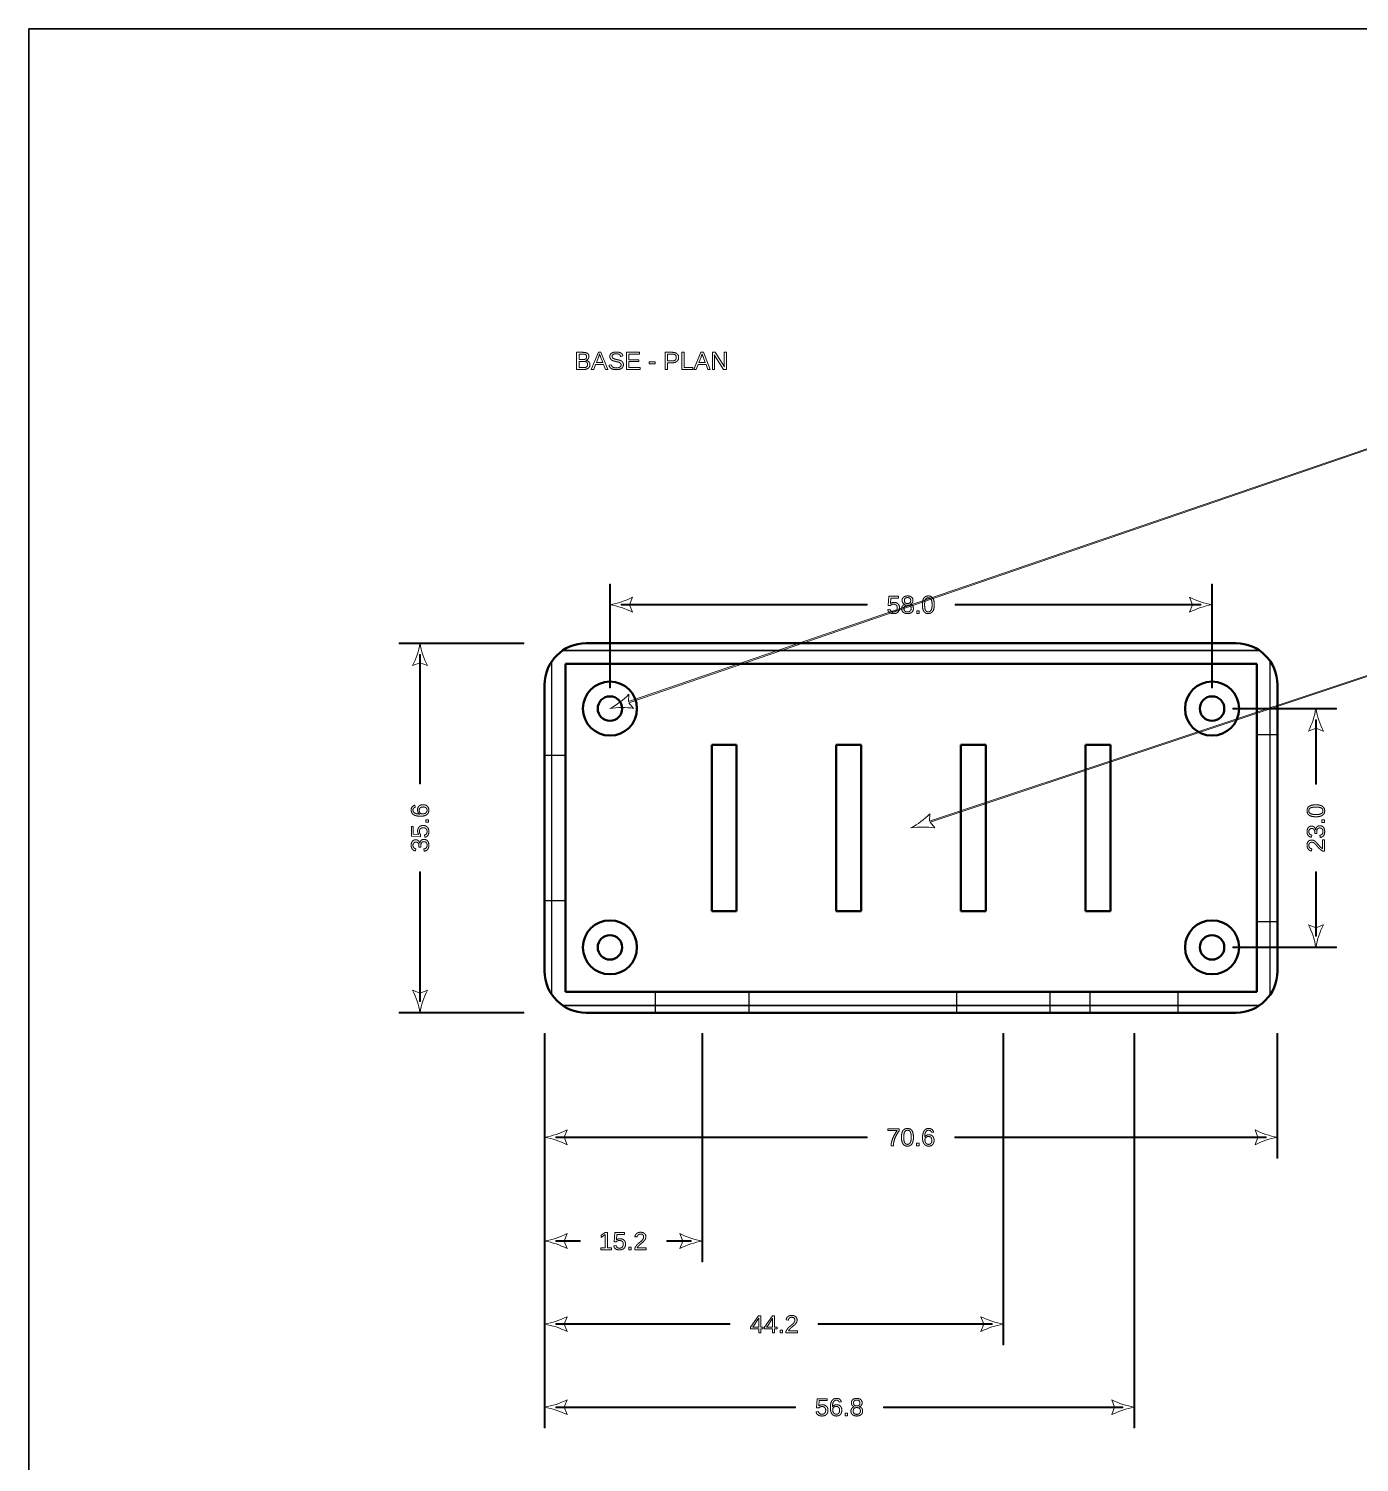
# Model space of a CAD drawing. Header units: millimetres. Extents: x 10 to 414, y 10 to 287.
# Drawn here: x 10 to 138.2, y 148.9 to 287 of the extents above; entities that cross this region are included whole.
import ezdxf

# ---------------------------------------------------------------- set-up
doc = ezdxf.new("R2010")
doc.units = ezdxf.units.MM
for name, color, linetype, lineweight in [('border', 7, 'Continuous', 35), ('dimensions', 7, 'Continuous', 13), ('hidden', 7, 'Continuous', 25), ('part', 7, 'Continuous', 50)]:
    doc.layers.add(name, color=color, linetype=linetype, lineweight=lineweight)

msp = doc.modelspace()

# ---------------------------------------------------------------- linework, layer by layer
at = {"layer": 'border'}
for p, q in [((10, 287), (10, 10)), ((410, 287), (10, 287))]:
    msp.add_line(p, q, dxfattribs=at)
at = {"layer": 'dimensions'}
for p, q in [((62.79, 255.82), (62.79, 254.17)), ((63.39, 255.82), (62.79, 255.82)), ((63.02, 255.65), (63.39, 255.65)), ((63.02, 255.12), (63.02, 255.65)), ((64.88, 255.82), (64.2, 254.17)), ((65.13, 255.82), (64.88, 255.82)), ((64.99, 255.62), (65, 255.66)), ((65, 255.66), (65.03, 255.56)), ((65.79, 254.17), (65.13, 255.82)), ((67.6, 255.82), (67.6, 254.17)), ((68.85, 255.82), (67.6, 255.82)), ((67.82, 255.64), (68.85, 255.64)), ((67.82, 255.11), (67.82, 255.64)), ((68.85, 255.64), (68.85, 255.82)), ((71.33, 255.82), (71.33, 254.17)), ((72.02, 255.82), (71.33, 255.82)), ((71.55, 255.65), (72, 255.65)), ((71.55, 254.99), (71.55, 255.65)), ((72.93, 255.82), (72.93, 254.17)), ((73.15, 255.82), (72.93, 255.82)), ((73.15, 254.36), (73.15, 255.82)), ((74.75, 255.82), (74.07, 254.17)), ((75, 255.82), (74.75, 255.82)), ((74.86, 255.62), (74.87, 255.66)), ((74.87, 255.66), (74.9, 255.56)), ((75.66, 254.17), (75, 255.82)), ((75.87, 255.82), (75.87, 254.17)), ((76.13, 255.82), (75.87, 255.82)), ((76.05, 255.58), (76.94, 254.17)), ((76.06, 255.47), (76.05, 255.58)), ((77.02, 254.41), (76.13, 255.82)), ((77, 255.82), (77, 254.74)), ((77.21, 255.82), (77, 255.82)), ((77.21, 254.17), (77.21, 255.82)), ((62.79, 254.17), (63.46, 254.17)), ((63.39, 255.12), (63.02, 255.12)), ((63.02, 254.95), (63.43, 254.95)), ((63.02, 254.35), (63.02, 254.95)), ((63.45, 254.35), (63.02, 254.35)), ((64.2, 254.17), (64.43, 254.17)), ((64.43, 254.17), (64.62, 254.66)), ((64.62, 254.66), (65.38, 254.66)), ((64.69, 254.83), (64.9, 255.37)), ((65.31, 254.83), (64.69, 254.83)), ((65.1, 255.38), (65.31, 254.83)), ((65.38, 254.66), (65.57, 254.17)), ((65.57, 254.17), (65.79, 254.17)), ((66.12, 254.61), (65.91, 254.57)), ((67.03, 255.43), (67.25, 255.47)), ((67.6, 254.17), (68.9, 254.17)), ((68.78, 255.11), (67.82, 255.11)), ((67.82, 254.93), (68.78, 254.93)), ((67.82, 254.36), (67.82, 254.93)), ((68.9, 254.36), (67.82, 254.36)), ((68.78, 254.93), (68.78, 255.11)), ((68.9, 254.17), (68.9, 254.36)), ((69.77, 254.91), (69.77, 254.72)), ((70.36, 254.91), (69.77, 254.91)), ((69.77, 254.72), (70.36, 254.72)), ((70.36, 254.72), (70.36, 254.91)), ((71.33, 254.17), (71.55, 254.17)), ((72.01, 254.99), (71.55, 254.99)), ((71.55, 254.82), (72.04, 254.82)), ((71.55, 254.17), (71.55, 254.82)), ((72.93, 254.17), (73.99, 254.17)), ((73.99, 254.36), (73.15, 254.36)), ((73.99, 254.17), (73.99, 254.36)), ((74.07, 254.17), (74.3, 254.17)), ((74.3, 254.17), (74.49, 254.66)), ((74.49, 254.66), (75.25, 254.66)), ((74.56, 254.83), (74.77, 255.37)), ((75.18, 254.83), (74.56, 254.83)), ((74.97, 255.38), (75.18, 254.83)), ((75.25, 254.66), (75.44, 254.17)), ((75.44, 254.17), (75.66, 254.17)), ((75.87, 254.17), (76.07, 254.17)), ((76.07, 255.27), (76.06, 255.47)), ((76.07, 254.17), (76.07, 255.27)), ((76.94, 254.17), (77.21, 254.17)), ((154.98, 252.05), (67.79, 222.17)), ((67.82, 222.07), (155.02, 251.95)), ((66.05, 233.5), (65.95, 233.5)), ((65.95, 233.5), (65.95, 223.5)), ((66.05, 223.5), (66.05, 233.5)), ((124.05, 233.5), (123.95, 233.5)), ((123.95, 233.5), (123.95, 223.5)), ((124.05, 223.5), (124.05, 233.5)), ((67.89, 231.5), (68.16, 232.22)), ((92.86, 232.32), (92.81, 231.44)), ((93.8, 232.32), (92.86, 232.32)), ((93.02, 231.62), (93.05, 232.15)), ((93.05, 232.15), (93.8, 232.15)), ((93.8, 232.15), (93.8, 232.32)), ((121.84, 232.22), (122.11, 231.5)), ((67.08, 231.55), (67.08, 231.45)), ((90.76, 231.55), (67.08, 231.55)), ((67.08, 231.45), (90.76, 231.45)), ((68.16, 230.78), (67.89, 231.5)), ((90.76, 231.45), (90.76, 231.55)), ((92.97, 231.07), (92.76, 231.04)), ((92.81, 231.44), (93.01, 231.44)), ((94.43, 231.54), (94.43, 231.54)), ((94.89, 231.54), (94.89, 231.54)), ((95.55, 230.93), (95.55, 230.67)), ((95.78, 230.93), (95.55, 230.93)), ((95.55, 230.67), (95.78, 230.67)), ((95.78, 230.67), (95.78, 230.93)), ((99.24, 231.55), (99.24, 231.45)), ((122.92, 231.55), (99.24, 231.55)), ((99.24, 231.45), (122.92, 231.45)), ((122.11, 231.5), (121.84, 230.78)), ((122.92, 231.45), (122.92, 231.55)), ((154.98, 230.05), (96.79, 210.65)), ((96.83, 210.56), (155.02, 229.95)), ((57.7, 227.85), (45.7, 227.85)), ((45.7, 227.85), (45.7, 227.75)), ((45.7, 227.75), (57.7, 227.75)), ((47.75, 226.72), (47.65, 226.72)), ((47.65, 226.72), (47.65, 214.24)), ((47.75, 214.24), (47.75, 226.72)), ((57.7, 227.75), (57.7, 227.85)), ((46.98, 225.64), (47.7, 225.91)), ((47.7, 225.91), (48.42, 225.64)), ((65.95, 223.5), (66.05, 223.5)), ((67.79, 222.17), (67.81, 222.88)), ((123.95, 223.5), (124.05, 223.5)), ((68.28, 221.52), (67.82, 222.07)), ((126, 221.55), (126, 221.45)), ((136, 221.55), (126, 221.55)), ((126, 221.45), (136, 221.45)), ((136, 221.45), (136, 221.55)), ((133.28, 219.34), (134, 219.61)), ((134.05, 220.42), (133.95, 220.42)), ((133.95, 220.42), (133.95, 214.23)), ((134, 219.61), (134.72, 219.34)), ((134.05, 214.23), (134.05, 220.42)), ((47.65, 214.24), (47.75, 214.24)), ((133.95, 214.23), (134.05, 214.23)), ((47.22, 211.99), (47.19, 212.19)), ((96.79, 210.65), (96.82, 211.37)), ((46.88, 210.14), (46.88, 209.21)), ((47.05, 210.14), (46.88, 210.14)), ((47.05, 209.4), (47.05, 210.14)), ((48.27, 210.79), (48.27, 210.56)), ((48.53, 210.79), (48.27, 210.79)), ((48.27, 210.56), (48.53, 210.56)), ((48.53, 210.56), (48.53, 210.79)), ((97.28, 210), (96.83, 210.56)), ((134.57, 210.77), (134.57, 210.54)), ((134.83, 210.77), (134.57, 210.77)), ((134.57, 210.54), (134.83, 210.54)), ((134.83, 210.54), (134.83, 210.77)), ((46.88, 209.21), (47.76, 209.15)), ((47.58, 209.37), (47.05, 209.4)), ((47.76, 209.15), (47.76, 209.36)), ((48.13, 209.32), (48.16, 209.1)), ((133.58, 209.11), (133.6, 209.32)), ((133.89, 209.59), (133.89, 209.47)), ((133.89, 209.47), (134.08, 209.47)), ((133.98, 209.82), (133.98, 209.82)), ((134.08, 209.47), (134.08, 209.59)), ((134.38, 209.3), (134.4, 209.08)), ((134.65, 208.87), (134.65, 208)), ((134.83, 208.87), (134.65, 208.87)), ((134.83, 207.77), (134.83, 208.87)), ((47.28, 207.79), (47.3, 208)), ((47.59, 208.27), (47.59, 208.16)), ((47.59, 208.16), (47.78, 208.16)), ((47.68, 208.51), (47.68, 208.51)), ((47.78, 208.16), (47.78, 208.28)), ((48.08, 207.98), (48.1, 207.76)), ((133.58, 207.78), (133.6, 208)), ((134.68, 207.77), (134.83, 207.77)), ((47.75, 205.76), (47.65, 205.76)), ((47.65, 205.76), (47.65, 193.28)), ((47.75, 193.28), (47.75, 205.76)), ((134.05, 205.77), (133.95, 205.77)), ((133.95, 205.77), (133.95, 199.58)), ((134.05, 199.58), (134.05, 205.77)), ((134, 200.39), (133.28, 200.66)), ((134.72, 200.66), (134, 200.39)), ((133.95, 199.58), (134.05, 199.58)), ((126, 198.55), (126, 198.45)), ((136, 198.55), (126, 198.55)), ((126, 198.45), (136, 198.45)), ((136, 198.45), (136, 198.55)), ((47.7, 194.09), (46.98, 194.36)), ((48.42, 194.36), (47.7, 194.09)), ((57.7, 192.25), (45.7, 192.25)), ((45.7, 192.25), (45.7, 192.15)), ((45.7, 192.15), (57.7, 192.15)), ((47.65, 193.28), (47.75, 193.28)), ((57.7, 192.15), (57.7, 192.25)), ((59.75, 190.2), (59.65, 190.2)), ((59.65, 190.2), (59.65, 178.2)), ((59.75, 190.2), (59.65, 190.2)), ((59.65, 190.2), (59.65, 168.2)), ((59.75, 190.2), (59.65, 190.2)), ((59.65, 190.2), (59.65, 160.2)), ((59.75, 190.2), (59.65, 190.2)), ((59.65, 190.2), (59.65, 152.2)), ((59.75, 178.2), (59.75, 190.2)), ((59.75, 168.2), (59.75, 190.2)), ((59.75, 160.2), (59.75, 190.2)), ((59.75, 152.2), (59.75, 190.2)), ((74.95, 190.2), (74.85, 190.2)), ((74.85, 190.2), (74.85, 168.2)), ((74.95, 168.2), (74.95, 190.2)), ((103.95, 190.2), (103.85, 190.2)), ((103.85, 190.2), (103.85, 160.2)), ((103.95, 160.2), (103.95, 190.2)), ((116.55, 190.2), (116.45, 190.2)), ((116.45, 190.2), (116.45, 152.2)), ((116.55, 152.2), (116.55, 190.2)), ((130.35, 190.2), (130.25, 190.2)), ((130.25, 190.2), (130.25, 178.2)), ((130.35, 178.2), (130.35, 190.2)), ((92.78, 181.02), (92.78, 180.85)), ((93.87, 181.02), (92.78, 181.02)), ((93.87, 180.85), (93.87, 181.02)), ((60.78, 180.25), (60.78, 180.15)), ((90.78, 180.25), (60.78, 180.25)), ((60.78, 180.15), (90.78, 180.15)), ((61.59, 180.2), (61.86, 180.92)), ((61.86, 179.48), (61.59, 180.2)), ((90.78, 180.15), (90.78, 180.25)), ((92.78, 180.85), (93.67, 180.85)), ((95.54, 179.63), (95.54, 179.37)), ((95.77, 179.63), (95.54, 179.63)), ((95.77, 179.37), (95.77, 179.63)), ((96.97, 180.68), (97.18, 180.71)), ((99.22, 180.25), (99.22, 180.15)), ((129.22, 180.25), (99.22, 180.25)), ((99.22, 180.15), (129.22, 180.15)), ((128.14, 180.92), (128.41, 180.2)), ((128.41, 180.2), (128.14, 179.48)), ((129.22, 180.15), (129.22, 180.25)), ((59.65, 178.2), (59.75, 178.2)), ((93.08, 179.37), (93.3, 179.37)), ((95.54, 179.37), (95.77, 179.37)), ((130.25, 178.2), (130.35, 178.2)), ((60.78, 170.25), (60.78, 170.15)), ((63.12, 170.25), (60.78, 170.25)), ((60.78, 170.15), (63.12, 170.15)), ((61.59, 170.2), (61.86, 170.92)), ((61.86, 169.48), (61.59, 170.2)), ((63.12, 170.15), (63.12, 170.25)), ((65.55, 171.02), (65.16, 170.76)), ((65.16, 170.56), (65.54, 170.82)), ((65.16, 170.76), (65.16, 170.56)), ((65.54, 170.82), (65.54, 169.55)), ((65.75, 171.02), (65.55, 171.02)), ((65.75, 169.55), (65.75, 171.02)), ((66.47, 171.02), (66.41, 170.14)), ((66.41, 170.14), (66.62, 170.14)), ((67.41, 171.02), (66.47, 171.02)), ((66.63, 170.32), (66.66, 170.85)), ((66.66, 170.85), (67.41, 170.85)), ((67.41, 170.85), (67.41, 171.02)), ((68.4, 170.62), (68.62, 170.6)), ((71.48, 170.25), (71.48, 170.15)), ((73.82, 170.25), (71.48, 170.25)), ((71.48, 170.15), (73.82, 170.15)), ((72.74, 170.92), (73.01, 170.2)), ((73.01, 170.2), (72.74, 169.48)), ((73.82, 170.15), (73.82, 170.25)), ((65.12, 169.55), (65.12, 169.37)), ((65.54, 169.55), (65.12, 169.55)), ((65.12, 169.37), (66.15, 169.37)), ((66.15, 169.55), (65.75, 169.55)), ((66.15, 169.37), (66.15, 169.55)), ((66.58, 169.77), (66.36, 169.74)), ((67.82, 169.63), (67.82, 169.37)), ((68.05, 169.63), (67.82, 169.63)), ((67.82, 169.37), (68.05, 169.37)), ((68.05, 169.37), (68.05, 169.63)), ((68.39, 169.52), (68.39, 169.37)), ((68.39, 169.37), (69.48, 169.37)), ((69.48, 169.55), (68.62, 169.55)), ((69.48, 169.37), (69.48, 169.55)), ((59.65, 168.2), (59.75, 168.2)), ((74.85, 168.2), (74.95, 168.2)), ((80.31, 163.01), (79.55, 161.9)), ((80.53, 163.01), (80.31, 163.01)), ((80.53, 161.9), (80.53, 163.01)), ((81.64, 163.01), (80.89, 161.9)), ((81.86, 163.01), (81.64, 163.01)), ((81.86, 161.9), (81.86, 163.01)), ((60.78, 162.25), (60.78, 162.15)), ((77.55, 162.25), (60.78, 162.25)), ((60.78, 162.15), (77.55, 162.15)), ((61.59, 162.2), (61.86, 162.92)), ((61.86, 161.48), (61.59, 162.2)), ((77.55, 162.15), (77.55, 162.25)), ((79.55, 161.9), (79.55, 161.74)), ((79.55, 161.74), (80.33, 161.74)), ((79.75, 161.9), (79.77, 161.93)), ((80.33, 161.9), (79.75, 161.9)), ((79.77, 161.93), (79.83, 162.01)), ((79.83, 162.01), (80.25, 162.64)), ((80.33, 162.78), (80.33, 161.9)), ((80.33, 161.74), (80.33, 161.36)), ((80.76, 161.9), (80.53, 161.9)), ((80.53, 161.74), (80.76, 161.74)), ((80.53, 161.36), (80.53, 161.74)), ((80.76, 161.74), (80.76, 161.9)), ((80.89, 161.9), (80.89, 161.74)), ((80.89, 161.74), (81.67, 161.74)), ((81.08, 161.9), (81.1, 161.93)), ((81.67, 161.9), (81.08, 161.9)), ((81.1, 161.93), (81.16, 162.01)), ((81.16, 162.01), (81.59, 162.64)), ((81.67, 162.78), (81.67, 161.9)), ((81.67, 161.74), (81.67, 161.36)), ((82.1, 161.9), (81.86, 161.9)), ((81.86, 161.74), (82.1, 161.74)), ((81.86, 161.36), (81.86, 161.74)), ((82.1, 161.74), (82.1, 161.9)), ((82.39, 161.62), (82.39, 161.36)), ((82.61, 161.62), (82.39, 161.62)), ((82.61, 161.36), (82.61, 161.62)), ((82.96, 162.61), (83.18, 162.59)), ((86.05, 162.25), (86.05, 162.15)), ((102.82, 162.25), (86.05, 162.25)), ((86.05, 162.15), (102.82, 162.15)), ((101.74, 162.92), (102.01, 162.2)), ((102.01, 162.2), (101.74, 161.48)), ((102.82, 162.15), (102.82, 162.25)), ((80.33, 161.36), (80.53, 161.36)), ((81.67, 161.36), (81.86, 161.36)), ((82.39, 161.36), (82.61, 161.36)), ((82.95, 161.51), (82.95, 161.36)), ((82.95, 161.36), (84.05, 161.36)), ((84.05, 161.54), (83.19, 161.54)), ((84.05, 161.36), (84.05, 161.54)), ((59.65, 160.2), (59.75, 160.2)), ((103.85, 160.2), (103.95, 160.2)), ((61.59, 154.2), (61.86, 154.92)), ((85.97, 155.02), (85.91, 154.14)), ((86.91, 155.02), (85.97, 155.02)), ((86.13, 154.32), (86.16, 154.85)), ((86.16, 154.85), (86.91, 154.85)), ((86.91, 154.85), (86.91, 155.02)), ((88.09, 154.68), (88.29, 154.71)), ((114.34, 154.92), (114.61, 154.2)), ((60.78, 154.25), (60.78, 154.15)), ((83.86, 154.25), (60.78, 154.25)), ((60.78, 154.15), (83.86, 154.15)), ((61.86, 153.48), (61.59, 154.2)), ((83.86, 154.15), (83.86, 154.25)), ((86.08, 153.77), (85.86, 153.74)), ((85.91, 154.14), (86.12, 154.14)), ((88.66, 153.63), (88.66, 153.37)), ((88.89, 153.63), (88.66, 153.63)), ((88.66, 153.37), (88.89, 153.37)), ((88.89, 153.37), (88.89, 153.63)), ((89.54, 154.24), (89.54, 154.24)), ((90, 154.24), (90, 154.24)), ((92.34, 154.25), (92.34, 154.15)), ((115.42, 154.25), (92.34, 154.25)), ((92.34, 154.15), (115.42, 154.15)), ((114.61, 154.2), (114.34, 153.48)), ((115.42, 154.15), (115.42, 154.25)), ((59.65, 152.2), (59.75, 152.2)), ((116.45, 152.2), (116.55, 152.2))]:
    msp.add_line(p, q, dxfattribs=at)
for centre, start, end in [((64.8, 238.7), -80.5377, -62.5924), ((125.2, 238.7), -117.4076, -99.4623), ((64.8, 224.3), 62.5924, 80.5377), ((125.2, 224.3), 99.4623, 117.4076), ((40.5, 229), -27.4076, -9.4623), ((54.9, 229), -170.5377, -152.5924), ((62.53, 227.92), -61.6213, -43.676), ((67.2, 214.3), 81.5088, 99.4541), ((126.8, 222.7), -27.4076, -9.4623), ((141.2, 222.7), -170.5377, -152.5924), ((91.58, 216.45), -62.1027, -44.1575), ((96.14, 202.79), 81.0274, 98.9726), ((126.8, 197.3), 9.4623, 27.4076), ((141.2, 197.3), 152.5924, 170.5377), ((40.5, 191), 9.4623, 27.4076), ((54.9, 191), 152.5924, 170.5377), ((58.5, 187.4), -80.5377, -62.5924), ((58.5, 173), 62.5924, 80.5377), ((131.5, 187.4), -117.4076, -99.4623), ((131.5, 173), 99.4623, 117.4076), ((58.5, 177.4), -80.5377, -62.5924), ((58.5, 163), 62.5924, 80.5377), ((76.1, 177.4), -117.4076, -99.4623), ((76.1, 163), 99.4623, 117.4076), ((58.5, 169.4), -80.5377, -62.5924), ((58.5, 155), 62.5924, 80.5377), ((105.1, 169.4), -117.4076, -99.4623), ((105.1, 155), 99.4623, 117.4076), ((58.5, 161.4), -80.5377, -62.5924), ((117.7, 161.4), -117.4076, -99.4623), ((58.5, 147), 62.5924, 80.5377), ((117.7, 147), 99.4623, 117.4076)]:
    msp.add_arc(centre, 7.3, start, end, dxfattribs=at)
for points in [[(63.39, 255.82), (63.97, 255.82), (63.97, 255.42)], [(63.66, 255.59), (63.57, 255.65), (63.39, 255.65)], [(63.75, 255.4), (63.75, 255.53), (63.66, 255.59)], [(64.99, 255.62), (64.96, 255.53), (64.9, 255.37)], [(65.1, 255.38), (65.06, 255.46), (65.03, 255.56)], [(65.98, 255.41), (65.98, 255.62), (66.15, 255.73)], [(66.15, 255.73), (66.31, 255.85), (66.61, 255.85)], [(66.31, 255.62), (66.2, 255.55), (66.2, 255.42)], [(66.61, 255.68), (66.41, 255.68), (66.31, 255.62)], [(66.61, 255.85), (66.89, 255.85), (67.04, 255.76)], [(66.89, 255.62), (66.79, 255.68), (66.61, 255.68)], [(67.03, 255.43), (66.99, 255.56), (66.89, 255.62)], [(67.04, 255.76), (67.19, 255.68), (67.25, 255.47)], [(72.38, 255.33), (72.38, 255.65), (72, 255.65)], [(72.02, 255.82), (72.3, 255.82), (72.45, 255.69)], [(72.45, 255.69), (72.61, 255.56), (72.61, 255.33)], [(74.86, 255.62), (74.83, 255.53), (74.77, 255.37)], [(74.97, 255.38), (74.94, 255.46), (74.9, 255.56)], [(63.39, 255.12), (63.57, 255.12), (63.66, 255.19)], [(63.84, 254.66), (63.84, 254.95), (63.43, 254.95)], [(63.45, 254.35), (63.66, 254.35), (63.75, 254.43)], [(63.91, 254.3), (63.75, 254.17), (63.46, 254.17)], [(63.66, 255.19), (63.75, 255.26), (63.75, 255.4)], [(63.89, 255.18), (63.81, 255.08), (63.66, 255.04)], [(63.66, 255.04), (63.86, 255.02), (63.96, 254.91)], [(63.75, 254.43), (63.84, 254.51), (63.84, 254.66)], [(63.97, 255.42), (63.97, 255.28), (63.89, 255.18)], [(64.07, 254.64), (64.07, 254.42), (63.91, 254.3)], [(63.96, 254.91), (64.07, 254.8), (64.07, 254.64)], [(66.61, 254.15), (66, 254.15), (65.91, 254.57)], [(66.02, 255.24), (65.98, 255.32), (65.98, 255.41)], [(66.11, 255.12), (66.05, 255.17), (66.02, 255.24)], [(66.27, 255.02), (66.16, 255.07), (66.11, 255.12)], [(66.12, 254.61), (66.16, 254.46), (66.28, 254.39)], [(66.2, 255.42), (66.2, 255.34), (66.24, 255.29)], [(66.24, 255.29), (66.28, 255.24), (66.36, 255.21)], [(66.56, 254.94), (66.37, 254.98), (66.27, 255.02)], [(66.28, 254.39), (66.41, 254.32), (66.62, 254.32)], [(66.36, 255.21), (66.44, 255.17), (66.66, 255.12)], [(66.77, 254.89), (66.67, 254.91), (66.56, 254.94)], [(67.11, 254.28), (66.93, 254.15), (66.61, 254.15)], [(66.62, 254.32), (66.83, 254.32), (66.95, 254.4)], [(66.66, 255.12), (66.74, 255.11), (66.81, 255.09)], [(66.93, 254.83), (66.86, 254.87), (66.77, 254.89)], [(66.81, 255.09), (66.89, 255.07), (66.96, 255.05)], [(67.03, 254.75), (66.99, 254.8), (66.93, 254.83)], [(66.95, 254.4), (67.07, 254.47), (67.07, 254.62)], [(66.96, 255.05), (67.03, 255.02), (67.09, 254.99)], [(67.07, 254.62), (67.07, 254.7), (67.03, 254.75)], [(67.09, 254.99), (67.15, 254.95), (67.19, 254.9)], [(67.29, 254.63), (67.29, 254.4), (67.11, 254.28)], [(67.19, 254.9), (67.24, 254.85), (67.26, 254.79)], [(67.26, 254.79), (67.29, 254.72), (67.29, 254.63)], [(72.01, 254.99), (72.38, 254.99), (72.38, 255.33)], [(72.45, 254.96), (72.3, 254.82), (72.04, 254.82)], [(72.61, 255.33), (72.61, 255.09), (72.45, 254.96)], [(77.02, 254.41), (77, 254.64), (77, 254.74)], [(94.14, 231.93), (94.14, 232.12), (94.28, 232.23)], [(94.28, 232.23), (94.42, 232.35), (94.66, 232.35)], [(94.43, 232.12), (94.36, 232.05), (94.36, 231.91)], [(94.66, 232.19), (94.51, 232.19), (94.43, 232.12)], [(94.66, 232.35), (94.91, 232.35), (95.05, 232.23)], [(94.97, 231.91), (94.97, 232.19), (94.66, 232.19)], [(95.05, 232.23), (95.19, 232.12), (95.19, 231.92)], [(96.09, 231.5), (96.09, 231.93), (96.23, 232.14)], [(96.23, 232.14), (96.37, 232.35), (96.67, 232.35)], [(96.67, 232.18), (96.48, 232.18), (96.39, 232.02)], [(96.67, 232.35), (96.96, 232.35), (97.1, 232.14)], [(96.94, 232.02), (96.86, 232.18), (96.67, 232.18)], [(97.1, 232.14), (97.24, 231.92), (97.24, 231.5)], [(92.94, 230.75), (92.8, 230.85), (92.76, 231.04)], [(93.31, 230.65), (93.08, 230.65), (92.94, 230.75)], [(92.97, 231.07), (93.04, 230.82), (93.32, 230.82)], [(93.16, 231.53), (93.09, 231.5), (93.01, 231.44)], [(93.02, 231.62), (93.16, 231.73), (93.36, 231.73)], [(93.32, 231.56), (93.24, 231.56), (93.16, 231.53)], [(93.74, 230.8), (93.59, 230.65), (93.31, 230.65)], [(93.58, 231.46), (93.48, 231.56), (93.32, 231.56)], [(93.32, 230.82), (93.49, 230.82), (93.58, 230.93)], [(93.36, 231.73), (93.61, 231.73), (93.75, 231.58)], [(93.68, 231.21), (93.68, 231.36), (93.58, 231.46)], [(93.58, 230.93), (93.68, 231.03), (93.68, 231.21)], [(93.9, 231.21), (93.9, 230.95), (93.74, 230.8)], [(93.75, 231.58), (93.9, 231.44), (93.9, 231.21)], [(94.1, 231.13), (94.1, 231.29), (94.19, 231.4)], [(94.25, 230.78), (94.1, 230.9), (94.1, 231.13)], [(94.22, 231.68), (94.14, 231.78), (94.14, 231.93)], [(94.19, 231.4), (94.29, 231.51), (94.43, 231.54)], [(94.43, 231.54), (94.3, 231.57), (94.22, 231.68)], [(94.67, 230.65), (94.4, 230.65), (94.25, 230.78)], [(94.41, 231.38), (94.32, 231.3), (94.32, 231.15)], [(94.32, 231.15), (94.32, 230.81), (94.67, 230.81)], [(94.36, 231.91), (94.36, 231.77), (94.44, 231.7)], [(94.66, 231.46), (94.5, 231.46), (94.41, 231.38)], [(94.44, 231.7), (94.52, 231.62), (94.66, 231.62)], [(94.66, 231.62), (94.81, 231.62), (94.89, 231.69)], [(94.92, 231.39), (94.83, 231.46), (94.66, 231.46)], [(94.67, 230.81), (94.84, 230.81), (94.92, 230.89)], [(95.08, 230.78), (94.94, 230.65), (94.67, 230.65)], [(94.89, 231.69), (94.97, 231.76), (94.97, 231.91)], [(95.11, 231.68), (95.03, 231.57), (94.89, 231.54)], [(94.89, 231.54), (95.05, 231.51), (95.14, 231.41)], [(95.01, 231.15), (95.01, 231.31), (94.92, 231.39)], [(94.92, 230.89), (95.01, 230.97), (95.01, 231.15)], [(95.23, 231.13), (95.23, 230.91), (95.08, 230.78)], [(95.19, 231.92), (95.19, 231.78), (95.11, 231.68)], [(95.14, 231.41), (95.23, 231.3), (95.23, 231.13)], [(96.24, 230.87), (96.09, 231.08), (96.09, 231.5)], [(96.66, 230.65), (96.38, 230.65), (96.24, 230.87)], [(96.39, 232.02), (96.31, 231.86), (96.31, 231.5)], [(96.31, 231.5), (96.31, 231.15), (96.39, 230.99)], [(96.39, 230.99), (96.48, 230.82), (96.67, 230.82)], [(97.09, 230.87), (96.95, 230.65), (96.66, 230.65)], [(96.67, 230.82), (96.85, 230.82), (96.94, 230.99)], [(97.03, 231.5), (97.03, 231.86), (96.94, 232.02)], [(96.94, 230.99), (97.03, 231.16), (97.03, 231.5)], [(97.24, 231.5), (97.24, 231.09), (97.09, 230.87)], [(46.85, 211.72), (46.85, 212.09), (47.19, 212.19)], [(47.08, 211.28), (46.85, 211.44), (46.85, 211.72)], [(47.22, 211.99), (47.02, 211.93), (47.02, 211.72)], [(47.02, 211.72), (47.02, 211.54), (47.19, 211.44)], [(47.19, 211.44), (47.36, 211.34), (47.68, 211.34)], [(47.46, 211.74), (47.46, 211.97), (47.6, 212.1)], [(47.51, 211.5), (47.46, 211.61), (47.46, 211.74)], [(47.68, 211.34), (47.57, 211.4), (47.51, 211.5)], [(47.6, 212.1), (47.74, 212.24), (47.99, 212.24)], [(47.72, 211.93), (47.62, 211.85), (47.62, 211.69)], [(47.62, 211.69), (47.62, 211.54), (47.71, 211.45)], [(47.71, 211.45), (47.79, 211.36), (47.94, 211.36)], [(48, 212.02), (47.82, 212.02), (47.72, 211.93)], [(47.94, 211.36), (48.14, 211.36), (48.26, 211.45)], [(47.99, 212.24), (48.25, 212.24), (48.4, 212.1)], [(48.28, 211.94), (48.17, 212.02), (48, 212.02)], [(48.26, 211.45), (48.38, 211.55), (48.38, 211.7)], [(48.38, 211.7), (48.38, 211.85), (48.28, 211.94)], [(48.55, 211.7), (48.55, 211.43), (48.34, 211.28)], [(48.4, 212.1), (48.55, 211.95), (48.55, 211.7)], [(133.15, 211.66), (133.15, 211.95), (133.36, 212.09)], [(133.36, 211.22), (133.15, 211.36), (133.15, 211.66)], [(133.48, 211.93), (133.32, 211.85), (133.32, 211.66)], [(133.32, 211.66), (133.32, 211.46), (133.48, 211.38)], [(133.36, 212.09), (133.58, 212.23), (134, 212.23)], [(134, 212.01), (133.64, 212.01), (133.48, 211.93)], [(133.48, 211.38), (133.64, 211.29), (134, 211.29)], [(134, 212.23), (134.41, 212.23), (134.63, 212.08)], [(134.51, 211.93), (134.34, 212.01), (134, 212.01)], [(134, 211.29), (134.35, 211.29), (134.51, 211.38)], [(134.68, 211.65), (134.68, 211.84), (134.51, 211.93)], [(134.51, 211.38), (134.68, 211.47), (134.68, 211.65)], [(134.63, 212.08), (134.85, 211.94), (134.85, 211.65)], [(134.85, 211.65), (134.85, 211.37), (134.63, 211.22)], [(47.74, 211.13), (47.31, 211.13), (47.08, 211.28)], [(47.47, 209.71), (47.47, 209.95), (47.62, 210.1)], [(47.62, 210.1), (47.76, 210.24), (47.99, 210.24)], [(48.34, 211.28), (48.13, 211.13), (47.74, 211.13)], [(47.99, 210.02), (47.84, 210.02), (47.74, 209.92)], [(47.99, 210.24), (48.25, 210.24), (48.4, 210.08)], [(48.27, 209.93), (48.17, 210.02), (47.99, 210.02)], [(48.4, 210.08), (48.55, 209.93), (48.55, 209.65)], [(133.15, 209.65), (133.15, 209.89), (133.27, 210.03)], [(133.27, 210.03), (133.38, 210.17), (133.59, 210.17)], [(134, 211.08), (133.57, 211.08), (133.36, 211.22)], [(133.61, 209.95), (133.48, 209.95), (133.4, 209.87)], [(133.59, 210.17), (133.75, 210.17), (133.84, 210.08)], [(133.82, 209.86), (133.74, 209.95), (133.61, 209.95)], [(133.84, 210.08), (133.94, 209.99), (133.98, 209.82)], [(133.98, 209.82), (134, 210.01), (134.11, 210.11)], [(134.63, 211.22), (134.42, 211.08), (134, 211.08)], [(134.11, 210.11), (134.21, 210.22), (134.37, 210.22)], [(134.36, 210), (134.23, 210), (134.15, 209.89)], [(134.6, 209.91), (134.52, 210), (134.36, 210)], [(134.37, 210.22), (134.6, 210.22), (134.72, 210.07)], [(134.72, 210.07), (134.85, 209.92), (134.85, 209.65)], [(46.85, 208.33), (46.85, 208.58), (46.97, 208.72)], [(46.97, 208.72), (47.08, 208.86), (47.29, 208.86)], [(47.1, 208.56), (47.02, 208.48), (47.02, 208.33)], [(47.31, 208.64), (47.18, 208.64), (47.1, 208.56)], [(47.29, 208.86), (47.45, 208.86), (47.54, 208.77)], [(47.52, 208.54), (47.44, 208.64), (47.31, 208.64)], [(47.58, 209.37), (47.47, 209.5), (47.47, 209.71)], [(47.54, 208.77), (47.64, 208.68), (47.68, 208.51)], [(47.74, 209.92), (47.64, 209.83), (47.64, 209.66)], [(47.64, 209.66), (47.64, 209.58), (47.67, 209.5)], [(47.67, 209.5), (47.7, 209.43), (47.76, 209.36)], [(47.68, 208.51), (47.7, 208.69), (47.81, 208.8)], [(47.85, 208.58), (47.78, 208.47), (47.78, 208.28)], [(47.81, 208.8), (47.91, 208.9), (48.07, 208.9)], [(48.06, 208.68), (47.93, 208.68), (47.85, 208.58)], [(48.3, 208.59), (48.22, 208.68), (48.06, 208.68)], [(48.07, 208.9), (48.3, 208.9), (48.42, 208.76)], [(48.13, 209.32), (48.38, 209.38), (48.38, 209.66)], [(48.45, 209.28), (48.35, 209.14), (48.16, 209.1)], [(48.38, 209.66), (48.38, 209.83), (48.27, 209.93)], [(48.38, 208.34), (48.38, 208.5), (48.3, 208.59)], [(48.42, 208.76), (48.55, 208.61), (48.55, 208.34)], [(48.55, 209.65), (48.55, 209.42), (48.45, 209.28)], [(133.26, 209.27), (133.15, 209.42), (133.15, 209.65)], [(133.15, 208.32), (133.15, 208.57), (133.27, 208.71)], [(133.58, 209.11), (133.38, 209.13), (133.26, 209.27)], [(133.27, 208.71), (133.39, 208.84), (133.6, 208.84)], [(133.4, 209.87), (133.32, 209.8), (133.32, 209.64)], [(133.32, 209.64), (133.32, 209.5), (133.4, 209.42)], [(133.4, 209.42), (133.47, 209.33), (133.6, 209.32)], [(133.61, 208.62), (133.47, 208.62), (133.4, 208.54)], [(133.6, 208.84), (133.7, 208.84), (133.79, 208.8)], [(133.79, 208.58), (133.71, 208.62), (133.61, 208.62)], [(133.79, 208.8), (133.89, 208.75), (133.98, 208.66)], [(133.94, 208.45), (133.87, 208.53), (133.79, 208.58)], [(133.89, 209.59), (133.89, 209.76), (133.82, 209.86)], [(133.98, 208.66), (134.08, 208.58), (134.28, 208.33)], [(134.15, 209.89), (134.08, 209.79), (134.08, 209.59)], [(134.38, 209.3), (134.68, 209.34), (134.68, 209.65)], [(134.74, 209.25), (134.62, 209.11), (134.4, 209.08)], [(134.68, 209.65), (134.68, 209.81), (134.6, 209.91)], [(134.85, 209.65), (134.85, 209.4), (134.74, 209.25)], [(46.96, 207.96), (46.85, 208.1), (46.85, 208.33)], [(47.28, 207.79), (47.08, 207.81), (46.96, 207.96)], [(47.02, 208.33), (47.02, 208.19), (47.1, 208.1)], [(47.1, 208.1), (47.17, 208.02), (47.3, 208)], [(47.59, 208.27), (47.59, 208.45), (47.52, 208.54)], [(48.08, 207.98), (48.38, 208.02), (48.38, 208.34)], [(48.44, 207.94), (48.32, 207.79), (48.1, 207.76)], [(48.55, 208.34), (48.55, 208.09), (48.44, 207.94)], [(133.27, 207.95), (133.15, 208.09), (133.15, 208.32)], [(133.58, 207.78), (133.38, 207.8), (133.27, 207.95)], [(133.4, 208.54), (133.32, 208.46), (133.32, 208.32)], [(133.32, 208.32), (133.32, 208.19), (133.4, 208.1)], [(133.4, 208.1), (133.47, 208.01), (133.6, 208)], [(134.09, 208.29), (134.02, 208.38), (133.94, 208.45)], [(134.25, 208.1), (134.16, 208.19), (134.09, 208.29)], [(134.44, 207.92), (134.33, 208), (134.25, 208.1)], [(134.28, 208.33), (134.39, 208.2), (134.48, 208.12)], [(134.68, 207.77), (134.54, 207.83), (134.44, 207.92)], [(134.48, 208.12), (134.56, 208.04), (134.65, 208)], [(94.22, 180.84), (94.36, 181.05), (94.66, 181.05)], [(94.66, 181.05), (94.95, 181.05), (95.09, 180.84)], [(96.27, 180.82), (96.42, 181.05), (96.7, 181.05)], [(96.7, 181.05), (97.08, 181.05), (97.18, 180.71)], [(93.08, 179.37), (93.08, 179.69), (93.22, 180.04)], [(93.22, 180.04), (93.35, 180.39), (93.67, 180.85)], [(93.36, 179.82), (93.3, 179.6), (93.3, 179.37)], [(93.51, 180.25), (93.41, 180.03), (93.36, 179.82)], [(93.87, 180.85), (93.62, 180.47), (93.51, 180.25)], [(94.08, 180.2), (94.08, 180.63), (94.22, 180.84)], [(94.23, 179.57), (94.08, 179.78), (94.08, 180.2)], [(94.65, 179.35), (94.37, 179.35), (94.23, 179.57)], [(94.38, 180.72), (94.3, 180.56), (94.3, 180.2)], [(94.3, 180.2), (94.3, 179.85), (94.38, 179.69)], [(94.66, 180.88), (94.47, 180.88), (94.38, 180.72)], [(94.38, 179.69), (94.47, 179.52), (94.66, 179.52)], [(95.09, 179.57), (94.94, 179.35), (94.65, 179.35)], [(94.93, 180.72), (94.85, 180.88), (94.66, 180.88)], [(94.66, 179.52), (94.84, 179.52), (94.93, 179.69)], [(95.02, 180.2), (95.02, 180.56), (94.93, 180.72)], [(94.93, 179.69), (95.02, 179.86), (95.02, 180.2)], [(95.09, 180.84), (95.23, 180.62), (95.23, 180.2)], [(95.23, 180.2), (95.23, 179.79), (95.09, 179.57)], [(96.11, 180.16), (96.11, 180.59), (96.27, 180.82)], [(96.26, 179.56), (96.11, 179.77), (96.11, 180.16)], [(96.69, 179.35), (96.41, 179.35), (96.26, 179.56)], [(96.42, 180.71), (96.32, 180.54), (96.32, 180.22)], [(96.32, 180.22), (96.38, 180.33), (96.49, 180.39)], [(96.44, 180.19), (96.34, 180.11), (96.34, 179.96)], [(96.34, 179.96), (96.34, 179.76), (96.44, 179.64)], [(96.7, 180.88), (96.52, 180.88), (96.42, 180.71)], [(96.67, 180.28), (96.53, 180.28), (96.44, 180.19)], [(96.44, 179.64), (96.53, 179.52), (96.68, 179.52)], [(96.49, 180.39), (96.59, 180.44), (96.72, 180.44)], [(96.92, 180.18), (96.83, 180.28), (96.67, 180.28)], [(96.68, 179.52), (96.83, 179.52), (96.92, 179.62)], [(96.97, 180.68), (96.91, 180.88), (96.7, 180.88)], [(96.72, 180.44), (96.95, 180.44), (97.09, 180.3)], [(97.01, 179.9), (97.01, 180.08), (96.92, 180.18)], [(96.92, 179.62), (97.01, 179.73), (97.01, 179.9)], [(97.22, 179.91), (97.22, 179.65), (97.08, 179.5)], [(97.09, 180.3), (97.22, 180.16), (97.22, 179.91)], [(97.08, 179.5), (96.94, 179.35), (96.69, 179.35)], [(66.77, 170.23), (66.69, 170.2), (66.62, 170.14)], [(66.63, 170.32), (66.77, 170.43), (66.97, 170.43)], [(66.93, 170.26), (66.84, 170.26), (66.77, 170.23)], [(67.19, 170.16), (67.09, 170.26), (66.93, 170.26)], [(66.97, 170.43), (67.21, 170.43), (67.36, 170.28)], [(67.28, 169.91), (67.28, 170.06), (67.19, 170.16)], [(67.19, 169.63), (67.28, 169.73), (67.28, 169.91)], [(67.5, 169.91), (67.5, 169.65), (67.35, 169.5)], [(67.36, 170.28), (67.5, 170.14), (67.5, 169.91)], [(68.4, 170.62), (68.42, 170.82), (68.57, 170.93)], [(68.54, 169.76), (68.62, 169.87), (68.72, 169.95)], [(68.57, 170.93), (68.71, 171.05), (68.94, 171.05)], [(68.72, 170.8), (68.63, 170.73), (68.62, 170.6)], [(68.94, 170.88), (68.81, 170.88), (68.72, 170.8)], [(68.72, 169.95), (68.81, 170.04), (68.91, 170.11)], [(68.95, 169.92), (68.82, 169.81), (68.74, 169.72)], [(68.91, 170.11), (69, 170.18), (69.07, 170.26)], [(68.94, 171.05), (69.19, 171.05), (69.32, 170.93)], [(69.16, 170.8), (69.08, 170.88), (68.94, 170.88)], [(69.28, 170.22), (69.2, 170.12), (68.95, 169.92)], [(69.07, 170.26), (69.15, 170.33), (69.19, 170.41)], [(69.24, 170.59), (69.24, 170.73), (69.16, 170.8)], [(69.19, 170.41), (69.24, 170.49), (69.24, 170.59)], [(69.41, 170.41), (69.37, 170.31), (69.28, 170.22)], [(69.32, 170.93), (69.46, 170.81), (69.46, 170.6)], [(69.46, 170.6), (69.46, 170.5), (69.41, 170.41)], [(66.54, 169.45), (66.4, 169.55), (66.36, 169.74)], [(66.92, 169.35), (66.69, 169.35), (66.54, 169.45)], [(66.58, 169.77), (66.64, 169.52), (66.92, 169.52)], [(66.92, 169.52), (67.09, 169.52), (67.19, 169.63)], [(67.35, 169.5), (67.19, 169.35), (66.92, 169.35)], [(68.39, 169.52), (68.45, 169.66), (68.54, 169.76)], [(68.74, 169.72), (68.66, 169.64), (68.62, 169.55)], [(83.13, 162.92), (83.28, 163.04), (83.5, 163.04)], [(83.5, 163.04), (83.75, 163.04), (83.89, 162.92)], [(80.3, 162.71), (80.27, 162.66), (80.25, 162.64)], [(80.33, 162.78), (80.33, 162.77), (80.3, 162.71)], [(81.63, 162.71), (81.6, 162.66), (81.59, 162.64)], [(81.67, 162.78), (81.66, 162.77), (81.63, 162.71)], [(82.95, 161.51), (83.01, 161.65), (83.1, 161.75)], [(82.96, 162.61), (82.99, 162.8), (83.13, 162.92)], [(83.1, 161.75), (83.19, 161.86), (83.28, 161.94)], [(83.28, 162.79), (83.19, 162.72), (83.18, 162.59)], [(83.3, 161.71), (83.22, 161.62), (83.19, 161.54)], [(83.5, 162.86), (83.37, 162.86), (83.28, 162.79)], [(83.28, 161.94), (83.38, 162.03), (83.47, 162.1)], [(83.52, 161.91), (83.38, 161.8), (83.3, 161.71)], [(83.47, 162.1), (83.56, 162.17), (83.64, 162.25)], [(83.73, 162.79), (83.65, 162.86), (83.5, 162.86)], [(83.85, 162.2), (83.76, 162.11), (83.52, 161.91)], [(83.64, 162.25), (83.71, 162.32), (83.76, 162.4)], [(83.81, 162.58), (83.81, 162.71), (83.73, 162.79)], [(83.76, 162.4), (83.81, 162.48), (83.81, 162.58)], [(83.98, 162.39), (83.93, 162.3), (83.85, 162.2)], [(83.89, 162.92), (84.02, 162.8), (84.02, 162.59)], [(84.02, 162.59), (84.02, 162.49), (83.98, 162.39)], [(87.23, 154.16), (87.23, 154.59), (87.38, 154.82)], [(87.38, 154.82), (87.53, 155.05), (87.82, 155.05)], [(87.53, 154.71), (87.43, 154.54), (87.43, 154.22)], [(87.81, 154.88), (87.63, 154.88), (87.53, 154.71)], [(88.09, 154.68), (88.02, 154.88), (87.81, 154.88)], [(87.82, 155.05), (88.19, 155.05), (88.29, 154.71)], [(89.25, 154.63), (89.25, 154.82), (89.39, 154.93)], [(89.39, 154.93), (89.53, 155.05), (89.77, 155.05)], [(89.54, 154.82), (89.46, 154.75), (89.46, 154.61)], [(89.77, 154.89), (89.62, 154.89), (89.54, 154.82)], [(89.77, 155.05), (90.01, 155.05), (90.15, 154.93)], [(90.08, 154.61), (90.08, 154.89), (89.77, 154.89)], [(90.15, 154.93), (90.29, 154.82), (90.29, 154.62)], [(86.04, 153.45), (85.9, 153.55), (85.86, 153.74)], [(86.42, 153.35), (86.19, 153.35), (86.04, 153.45)], [(86.08, 153.77), (86.14, 153.52), (86.42, 153.52)], [(86.27, 154.23), (86.19, 154.2), (86.12, 154.14)], [(86.13, 154.32), (86.27, 154.43), (86.47, 154.43)], [(86.43, 154.26), (86.34, 154.26), (86.27, 154.23)], [(86.42, 153.52), (86.59, 153.52), (86.69, 153.63)], [(86.85, 153.5), (86.69, 153.35), (86.42, 153.35)], [(86.69, 154.16), (86.59, 154.26), (86.43, 154.26)], [(86.47, 154.43), (86.71, 154.43), (86.86, 154.28)], [(86.78, 153.91), (86.78, 154.06), (86.69, 154.16)], [(86.69, 153.63), (86.78, 153.73), (86.78, 153.91)], [(87, 153.91), (87, 153.65), (86.85, 153.5)], [(86.86, 154.28), (87, 154.14), (87, 153.91)], [(87.37, 153.56), (87.23, 153.77), (87.23, 154.16)], [(87.8, 153.35), (87.52, 153.35), (87.37, 153.56)], [(87.43, 154.22), (87.49, 154.33), (87.6, 154.39)], [(87.55, 154.19), (87.46, 154.11), (87.46, 153.96)], [(87.46, 153.96), (87.46, 153.76), (87.55, 153.64)], [(87.79, 154.28), (87.64, 154.28), (87.55, 154.19)], [(87.55, 153.64), (87.64, 153.52), (87.79, 153.52)], [(87.6, 154.39), (87.7, 154.44), (87.84, 154.44)], [(88.03, 154.18), (87.94, 154.28), (87.79, 154.28)], [(87.79, 153.52), (87.94, 153.52), (88.03, 153.62)], [(88.19, 153.5), (88.05, 153.35), (87.8, 153.35)], [(87.84, 154.44), (88.06, 154.44), (88.2, 154.3)], [(88.12, 153.9), (88.12, 154.08), (88.03, 154.18)], [(88.03, 153.62), (88.12, 153.73), (88.12, 153.9)], [(88.33, 153.91), (88.33, 153.65), (88.19, 153.5)], [(88.2, 154.3), (88.33, 154.16), (88.33, 153.91)], [(89.21, 153.83), (89.21, 153.99), (89.3, 154.1)], [(89.36, 153.48), (89.21, 153.6), (89.21, 153.83)], [(89.33, 154.38), (89.25, 154.48), (89.25, 154.63)], [(89.3, 154.1), (89.39, 154.21), (89.54, 154.24)], [(89.54, 154.24), (89.4, 154.27), (89.33, 154.38)], [(89.77, 153.35), (89.51, 153.35), (89.36, 153.48)], [(89.52, 154.08), (89.43, 154), (89.43, 153.85)], [(89.43, 153.85), (89.43, 153.51), (89.78, 153.51)], [(89.46, 154.61), (89.46, 154.47), (89.54, 154.4)], [(89.77, 154.16), (89.61, 154.16), (89.52, 154.08)], [(89.54, 154.4), (89.62, 154.32), (89.77, 154.32)], [(89.77, 154.32), (89.92, 154.32), (90, 154.39)], [(90.02, 154.09), (89.93, 154.16), (89.77, 154.16)], [(90.19, 153.48), (90.04, 153.35), (89.77, 153.35)], [(89.78, 153.51), (89.95, 153.51), (90.03, 153.59)], [(90, 154.39), (90.08, 154.46), (90.08, 154.61)], [(90.22, 154.38), (90.14, 154.27), (90, 154.24)], [(90, 154.24), (90.16, 154.21), (90.25, 154.11)], [(90.12, 153.85), (90.12, 154.01), (90.02, 154.09)], [(90.03, 153.59), (90.12, 153.67), (90.12, 153.85)], [(90.34, 153.83), (90.34, 153.61), (90.19, 153.48)], [(90.29, 154.62), (90.29, 154.48), (90.22, 154.38)], [(90.25, 154.11), (90.34, 154), (90.34, 153.83)]]:
    msp.add_open_spline(points, degree=2, dxfattribs=at)
at = {"layer": 'hidden'}
for p, q in [((128.56, 227.1), (61.44, 227.1)), ((61.44, 227.1), (128.56, 227.1)), ((63.7, 227.8), (126.3, 227.8)), ((63.7, 227.8), (126.3, 227.8)), ((60.4, 193.94), (60.4, 226.06)), ((60.4, 193.94), (60.4, 226.06)), ((61.7, 194.2), (61.7, 225.8)), ((61.7, 225.8), (128.3, 225.8)), ((128.3, 194.2), (128.3, 225.8)), ((129.6, 193.94), (129.6, 226.06)), ((129.6, 193.94), (129.6, 226.06)), ((59.7, 196.2), (59.7, 223.8)), ((59.7, 223.8), (59.7, 196.2)), ((130.3, 196.2), (130.3, 223.8)), ((130.3, 223.8), (130.3, 196.2)), ((128.3, 219), (128.3, 201)), ((128.3, 219), (128.3, 201)), ((128.3, 219), (130.3, 219)), ((128.3, 219), (130.3, 219)), ((130.3, 219), (130.3, 201)), ((130.3, 219), (130.3, 201)), ((59.7, 217), (61.7, 217)), ((59.7, 217), (59.7, 203)), ((59.7, 217), (61.7, 217)), ((59.7, 217), (59.7, 203)), ((61.7, 217), (61.7, 203)), ((61.7, 217), (61.7, 203)), ((75.8, 202), (75.8, 218)), ((78.2, 218), (75.8, 218)), ((78.2, 202), (78.2, 218)), ((87.8, 202), (87.8, 218)), ((90.2, 218), (87.8, 218)), ((90.2, 202), (90.2, 218)), ((99.8, 202), (99.8, 218)), ((102.2, 218), (99.8, 218)), ((102.2, 202), (102.2, 218)), ((114.2, 218), (111.8, 218)), ((111.8, 202), (111.8, 218)), ((114.2, 202), (114.2, 218)), ((59.7, 203), (61.7, 203)), ((59.7, 203), (61.7, 203)), ((78.2, 202), (75.8, 202)), ((90.2, 202), (87.8, 202)), ((102.2, 202), (99.8, 202)), ((114.2, 202), (111.8, 202)), ((128.3, 201), (130.3, 201)), ((128.3, 201), (130.3, 201)), ((61.7, 194.2), (128.3, 194.2)), ((70.4, 194.2), (79.4, 194.2)), ((70.4, 194.2), (79.4, 194.2)), ((70.4, 192.9), (70.4, 194.2)), ((70.4, 192.2), (70.4, 194.2)), ((79.4, 192.9), (79.4, 194.2)), ((79.4, 192.2), (79.4, 194.2)), ((99.4, 194.2), (108.4, 194.2)), ((99.4, 194.2), (108.4, 194.2)), ((99.4, 192.9), (99.4, 194.2)), ((99.4, 192.2), (99.4, 194.2)), ((108.4, 192.9), (108.4, 194.2)), ((108.4, 192.2), (108.4, 194.2)), ((112.25, 194.2), (120.75, 194.2)), ((112.25, 194.2), (120.75, 194.2)), ((112.25, 192.2), (112.25, 194.2)), ((112.25, 192.2), (112.25, 194.2)), ((120.75, 192.2), (120.75, 194.2)), ((120.75, 192.2), (120.75, 194.2)), ((128.56, 192.9), (61.44, 192.9)), ((61.44, 192.9), (70.4, 192.9)), ((63.7, 192.2), (126.3, 192.2)), ((63.7, 192.2), (126.3, 192.2)), ((70.4, 192.9), (79.4, 192.9)), ((70.4, 192.2), (70.4, 192.9)), ((70.4, 192.2), (79.4, 192.2)), ((79.4, 192.2), (79.4, 192.9)), ((79.4, 192.9), (99.4, 192.9)), ((79.4, 192.2), (99.4, 192.2)), ((99.4, 192.9), (108.4, 192.9)), ((99.4, 192.2), (99.4, 192.9)), ((99.4, 192.2), (108.4, 192.2)), ((108.4, 192.2), (108.4, 192.9)), ((108.4, 192.9), (128.56, 192.9)), ((112.25, 192.2), (120.75, 192.2)), ((112.25, 192.2), (120.75, 192.2))]:
    msp.add_line(p, q, dxfattribs=at)
for centre, radius in [((66, 221.5), 2.6), ((124, 221.5), 2.6), ((66, 221.5), 1.18), ((124, 221.5), 1.18), ((66, 198.5), 2.6), ((124, 198.5), 2.6), ((66, 198.5), 1.18), ((124, 198.5), 1.18)]:
    msp.add_circle(centre, radius, dxfattribs=at)
for centre, start, end in [((63.7, 223.8), -270, -180), ((63.7, 223.8), 450, 484.4115), ((63.7, 223.8), 450, 484.4115), ((126.3, 223.8), 0, 90), ((126.3, 223.8), 55.5885, 90), ((126.3, 223.8), 55.5885, 90), ((63.7, 223.8), 505.5885, 540), ((63.7, 223.8), 505.5885, 540), ((126.3, 223.8), 0, 34.4115), ((126.3, 223.8), 0, 34.4115), ((63.7, 196.2), 180, 270), ((63.7, 196.2), 180, 214.4115), ((63.7, 196.2), 180, 214.4115), ((126.3, 196.2), -450, -360), ((126.3, 196.2), 325.5885, 360), ((126.3, 196.2), 325.5885, 360), ((63.7, 196.2), 235.5885, 270), ((63.7, 196.2), 235.5885, 270), ((126.3, 196.2), 270, 304.4115), ((126.3, 196.2), 270, 304.4115)]:
    msp.add_arc(centre, 4, start, end, dxfattribs=at)
at = {"layer": 'part'}
for p, q in [((63.7, 227.8), (126.3, 227.8)), ((63.7, 227.8), (126.3, 227.8)), ((61.7, 194.2), (61.7, 225.8)), ((128.3, 225.8), (61.7, 225.8)), ((128.3, 194.2), (128.3, 225.8)), ((59.7, 196.2), (59.7, 223.8)), ((59.7, 223.8), (59.7, 196.2)), ((130.3, 196.2), (130.3, 223.8)), ((130.3, 223.8), (130.3, 196.2)), ((75.8, 202), (75.8, 218)), ((78.2, 218), (75.8, 218)), ((78.2, 202), (78.2, 218)), ((87.8, 202), (87.8, 218)), ((90.2, 218), (87.8, 218)), ((90.2, 202), (90.2, 218)), ((99.8, 202), (99.8, 218)), ((102.2, 218), (99.8, 218)), ((102.2, 202), (102.2, 218)), ((114.2, 218), (111.8, 218)), ((111.8, 202), (111.8, 218)), ((114.2, 202), (114.2, 218)), ((78.2, 202), (75.8, 202)), ((90.2, 202), (87.8, 202)), ((102.2, 202), (99.8, 202)), ((114.2, 202), (111.8, 202)), ((128.3, 194.2), (61.7, 194.2)), ((63.7, 192.2), (126.3, 192.2)), ((63.7, 192.2), (70.4, 192.2)), ((108.4, 192.2), (126.3, 192.2))]:
    msp.add_line(p, q, dxfattribs=at)
for centre, radius in [((66, 221.5), 2.6), ((124, 221.5), 2.6), ((66, 221.5), 1.18), ((124, 221.5), 1.18), ((66, 198.5), 2.6), ((124, 198.5), 2.6), ((66, 198.5), 1.18), ((124, 198.5), 1.18)]:
    msp.add_circle(centre, radius, dxfattribs=at)
for centre, start, end in [((63.7, 223.8), -270, -180), ((126.3, 223.8), 0, 90), ((63.7, 196.2), 180, 270), ((126.3, 196.2), -450, -360)]:
    msp.add_arc(centre, 4, start, end, dxfattribs=at)

doc.saveas('drawing.dxf')
